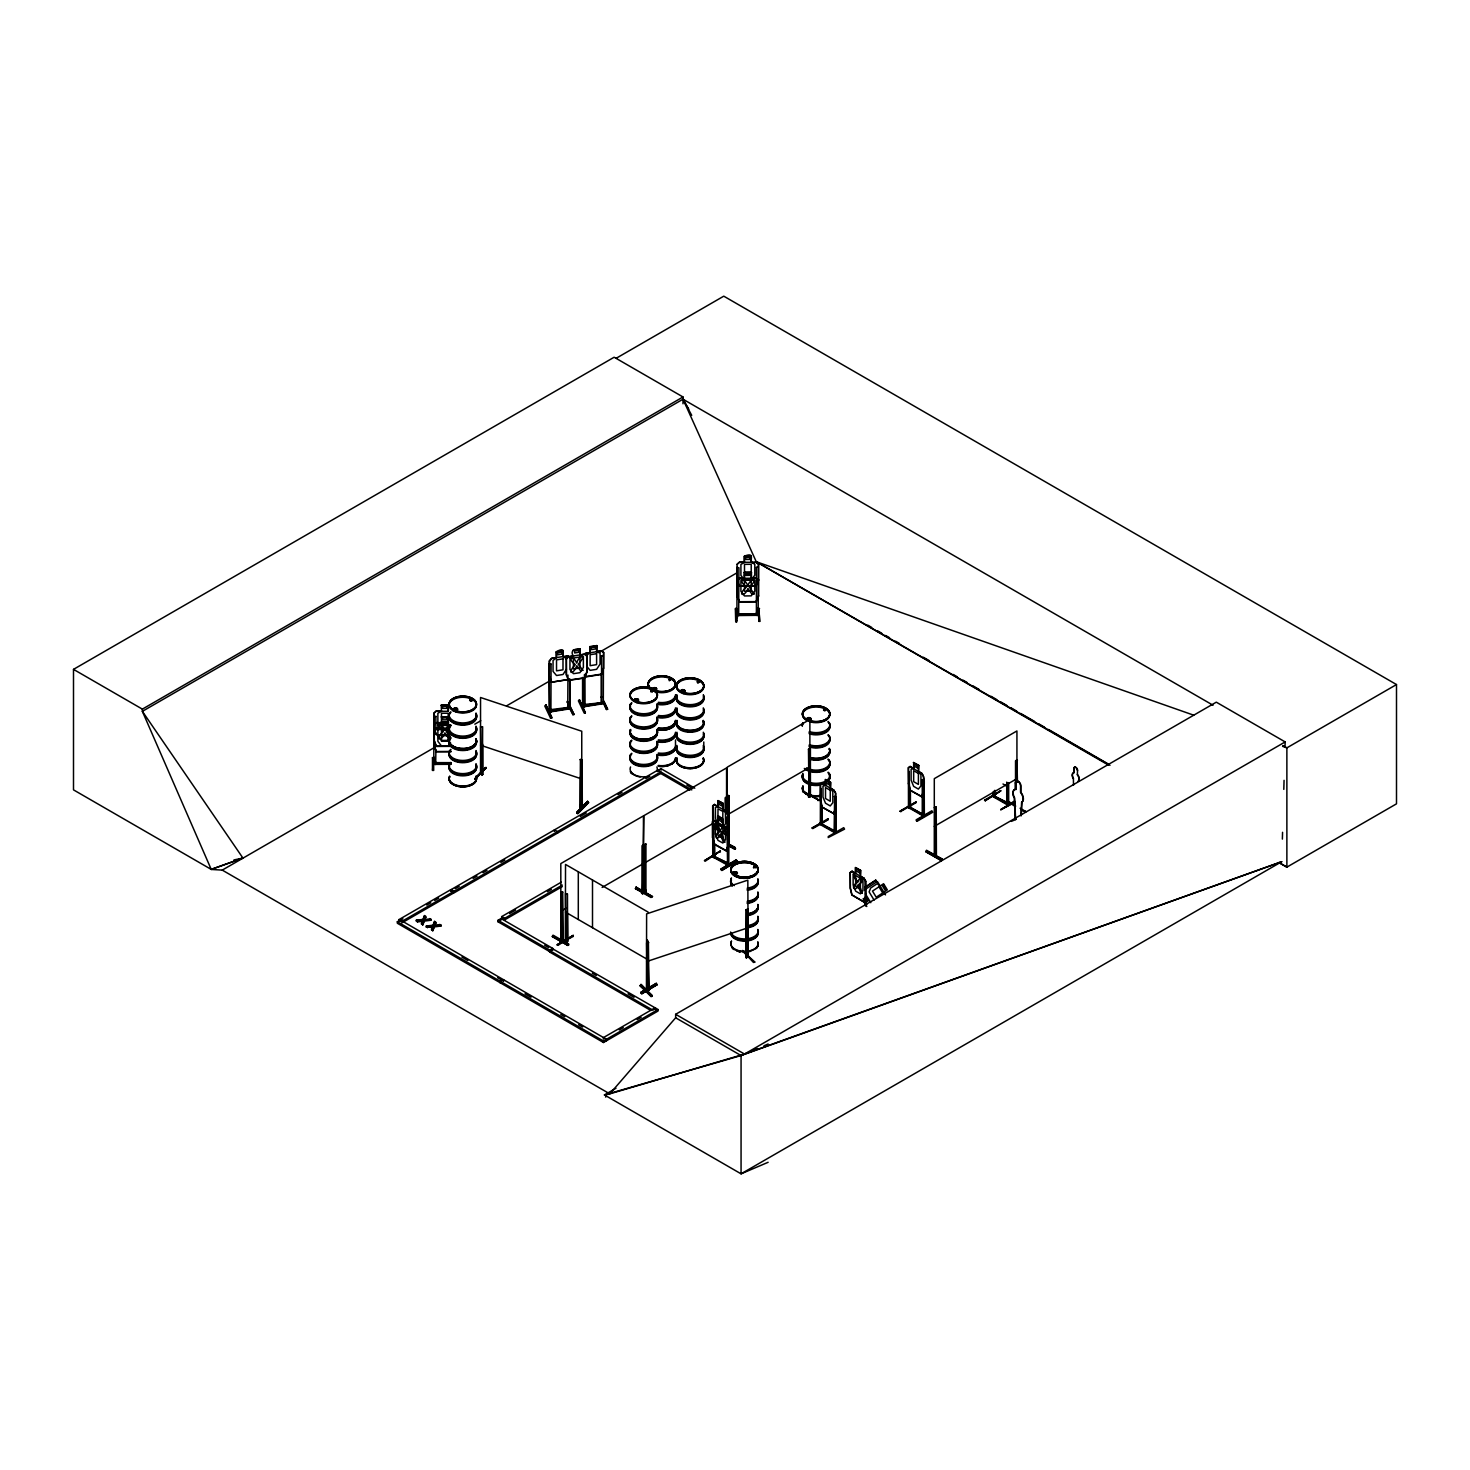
<?xml version="1.0" encoding="UTF-8"?>
<svg xmlns="http://www.w3.org/2000/svg" width="1470" height="1470" viewBox="0 0 1470 1470"><rect width="100%" height="100%" fill="white"/><g stroke="black" fill="none" stroke-linecap="round" stroke-linejoin="round"><path stroke-width="1.5" d="M1282.373 839.094L1282.557 832.314M1283.806 789.372L1284.063 780.331M1285.037 746.448L1285.166 741.927L1216.296 702.164L675.649 1014.3L675.649 1017.791L609.793 1093.864L604.427 1094.929L741.064 1173.832L768.13 1162.292M482.16 774.782L480.837 773.716M580.411 759.273L580.117 807.544C577.839 802.785 585.63 807.489 579.823 805.56M1020.97 815.776L1021.613 802.363A7.295 4.208 60 0 0 1020.547 792.367L1020.547 785.917A3.657 2.113 60 0 0 1017.957 781.452A3.657 2.113 60 0 0 1015.384 782.94L1015.384 789.372A7.295 4.208 60 0 0 1014.3 798.136L1015.274 819.598M1021.282 815.593L1021.926 802.179A7.295 4.208 60 0 0 1020.86 792.183L1020.86 785.733A3.657 2.113 60 0 0 1018.287 781.268A3.657 2.113 60 0 0 1015.696 782.757L1015.384 782.94M713.924 855.871L714.126 857.763L714.604 855.466L712.729 855.117L714.126 856.018M714.071 855.926L712.748 855.319M728.183 863.809C724.986 860.74 731.619 865.848 726.878 864.783M728.753 863.386L714.328 856.495L727.154 863M714.696 843.707L714.861 857.433L713.097 856.459L728.661 864.985M566.887 940.304C565.582 940.414 564.535 939.679 567.383 939.734M567.475 939.881L566.887 942.031L565.619 939.532M646.745 986.352L647.921 987.05M648.711 986.719L646.763 986.48M648.693 988.704L646.69 988.667L646.8 991.019L646.414 988.906L648.711 988.465L646.598 987.95L648.16 988.832M821.84 806.957L833.949 813.737L821.84 806.957L820.26 800.213L820.444 784.374L820.352 824.596L835.511 833.159L835.511 793.138L833.894 790.051L830.44 788.232L832.81 791.76L832.81 802.712L830.256 805.946L825.515 803.208L822.979 797.052L822.979 786.082L825.515 785.605L825.35 779.431L830.605 782.279L830.605 788.14M822.281 823.163L820.719 822.263M834.115 830.624L836.062 831.064M909.562 808.353C907.56 805.101 910.316 805.707 909.636 806.571L909.838 808.463M910.555 806.221L910.408 807.857M910.408 808.041L910.408 790.162M924.189 814.068L922.627 813.351M910.095 766.678L921.782 773.441L923.472 776.362L923.803 816.401L922.903 815.188M924.336 815.923L923.656 814.564M992.967 794.774L994.529 795.674M992.967 792.054L992.801 796.428M1006.729 782.113L1006.729 804.476M1008.677 803.226L1006.729 802.914M993.83 796.207L1008.879 804.99L1008.585 803.098M454.414 709.734L454.285 708.54M470.565 700.914L470.51 699.5M471.135 699.555L470.327 699.665M471.411 699.83L469.647 700.51L471.613 700.749M636.124 700.253L635.334 699.15A2.113 1.231 0 0 1 638.586 700.124A2.113 1.231 0 0 1 635.408 701.172A2.113 1.231 0 0 1 635.408 699.058M637.521 699.316L635.205 700.345M637.723 699.72L636.087 698.709M650.898 691.782L651.284 690.349M652.9 691.12C649.042 691.433 653.268 689.577 652.349 691.892M654.279 689.118L653.323 688.824L654.279 687.666M669.346 679.397L670.485 680.151L669.328 679.305M670.669 679.526L669.309 680.757L669.603 679.195M684.009 690.808L681.823 690.22L682.539 691.782M681.804 689.963A2.113 1.231 0 0 0 681.804 692.076A2.113 1.231 0 0 0 685.002 691.029A2.113 1.231 0 0 0 681.804 689.963L682.87 691.8L684.358 690.441M697.662 682.374L698.011 681.216M698.654 682.374L697.57 681.529M697.882 682.613L698.82 682.006M699.316 682.374L698.452 681.235M809.823 719.583L810.393 718.426M823.898 709.238L823.898 710.488L824.339 709.201M824.743 709.624L823.623 709.44L825.221 710.543M825.24 709.845L824.78 710.8M646.451 990.523L646.616 913.881L747.826 880.144L748.212 957.227L745.915 957.485L746.117 909.709L747.826 909.14L748.12 957.393C747.991 952.45 748.359 957.429 745.915 957.485M746.815 956.106L745.951 955.629L747.826 955.096M746.117 955.684L748.414 955.482M552.334 936.427L567.861 945.486L568.706 943.997L553.032 935.177L552.261 936.592L567.879 945.375M568.578 944.898L552.904 936.096L568.706 944.989M652.515 896.59L636.069 887.2L652.515 896.59L650.989 897.527L635.389 888.597L651.725 896.847M735 848.484L728.514 845.581M864.948 890.379L866.014 886.796L875.238 880.659L877.645 881.926L885.491 894.899M925.751 851.626L941.333 860.556L925.751 851.663L926.523 850.248L942.196 859.068L941.333 860.556M926.486 850.983L942.196 859.068M733.842 872.868L734.743 871.839M734.026 873.088L736.194 873.088M736.819 872.959L735.588 873.878M753.448 867.612L754.992 866.822M755.525 867.631L754.128 866.62M754.753 867.19L753.798 867.704M755.176 867.576L755.047 866.583L755.782 867.337M753.559 867.41L755.709 867.318M833.655 813.571L835.346 808.886M833.766 813.847L835.511 808.776M863.643 901.606L865.499 896.81M855.338 873.327L852.03 871.232L850.248 872.5L850.248 888.229L851.828 894.973L863.754 901.863L865.665 896.939L865.665 881.173L863.882 878.068L860.409 876.267L862.963 879.685L862.963 890.655L860.409 893.87L855.669 891.132L853.133 884.977L853.133 874.025L855.669 873.529L855.669 867.667L860.244 870.497M921.782 796.722C923.821 789.537 926.229 779.486 921.855 773.275L918.566 771.382L918.732 765.411L913.476 762.581L918.732 765.411M923.656 791.926L921.91 796.979L909.967 790.088L908.405 783.345M1006.564 785.862L1007.722 782.646L1006.399 785.954L1002.981 783.988M728.22 829.87L726.456 834.96L728.403 829.999M726.162 850.726L727.889 846.003M728.054 845.893L726.29 850.983L714.089 844.258L712.638 837.422L714.383 844.019L726.327 850.615M584.527 677.633L586.842 671.606M573.263 656.043L568.467 656.649L566.244 659.093L566.244 674.822L568.449 680.463L584.766 677.946L587.136 671.735L587.136 655.969L584.637 654.15L580.191 654.977M585.115 677.027L601.395 674.454L603.472 668.097M601.395 674.454L603.711 668.097L603.766 652.459L601.248 650.659L596.544 651.596L596.765 645.495L596.838 651.504M640.02 985.69L651.1 996.642L652.147 996.293L641.067 984.385L640.02 985.727L652.018 996.09M640.902 985.268L652.147 996.293M640.938 984.514L652.147 995.3M548.751 711.719L551.305 711.774L551.103 709.606M569.662 678.864L569.698 708.999L567.732 709.165L567.916 706.813M567.53 708.742L569.882 708.375M582.745 706.372L582.745 704.626L601.34 702.77L584.913 705.361L584.435 704.369L584.637 706.702L584.49 674.418M603.49 701.466L601.524 703.377M422.717 924.979L424.297 920.11L430.894 919.246L430.894 920.238L424.297 921.102L422.717 924.979L421.467 923.252L422.754 920.22L416.267 920.257L417.443 921.929L422.754 921.212L421.467 924.244M432.768 930.786L434.348 925.898L440.945 925.053L440.945 926.045L434.348 926.89L432.768 930.786L431.518 929.058L432.805 926.026L426.318 926.063L426.318 927.055L432.805 927.019L432.805 926.026M430.894 920.238L424.518 920.275L425.767 917.28L424.518 915.571L422.956 919.393L416.267 920.257M424.518 915.571L422.956 920.385L416.267 921.249M440.945 926.045L434.569 926.082L435.818 923.087L434.587 921.378L433.007 925.2L426.318 926.063M434.587 921.378L433.007 926.192L426.318 927.055M756.003 585.556L758.391 579.713M737.076 580.135L739.3 585.96L756.168 585.74L758.63 579.878L756.003 578.206M758.63 595.809L756.003 601.616L739.465 601.708L737.315 596.048M424.518 920.275L425.767 916.288M431.518 930.051L432.805 927.019M434.569 926.082L435.818 922.094M545.646 705.765L545.94 704.847L551.746 718.04L550.57 718.224L544.782 706.023L545.94 704.847M550.57 718.224L551.746 717.048L545.793 704.957M579.419 699.793L585.372 712.876L584.196 713.06L578.39 700.859L579.566 699.683M585.17 712.748L579.419 700.455L585.372 712.876M827.334 819.158L828.106 818.661M828.069 819.451L811.844 828.143L828.198 818.698M899.971 811.238L916.324 801.83L900.044 811.201M900.724 810.797L900.834 811.771M900.724 811.458L916.196 802.583M985.212 799.772L985.323 800.746L984.477 800.158L1000.813 790.805L985.323 800.746M985.194 800.507L1000.776 790.786M557.938 945.375L573.337 935.379L557.148 944.806M573.226 935.416L557.075 944.898M720.41 851.057L704.369 860.703L720.374 851.038M720.41 852.049L719.565 851.479L705.251 861.181M712.546 856.845L728.22 865.444L728.22 814.215L726.566 811.146L723.038 809.4L723.203 803.428L717.856 800.654L723.203 803.428M565.325 941.112L565.527 864.433L648.16 912.135M648.013 989.953C649.924 991.607 649.703 985.47 647.131 985.892M736.782 620.744L735.717 621.663L735.367 608.892C740.421 603.527 734.743 642.188 736.323 608.084L735.367 608.892M432.566 770.298L433.632 756.793L433.687 770.427L432.474 770.427L432.492 757.675L433.54 757.528M822.483 823.182L820.187 822.575L821.748 823.476M821.509 823.42L821.914 825.313L822.281 807.012M834.501 830.715L821.914 824.064L836.191 832.773L836.062 797.071L834.648 796.262L834.115 832.553L834.648 830.311M908.313 807.453L923.656 816.309M922.094 815.409L922.241 813.829M995.061 795.362L995.098 797.034L994.896 790.309M475.6 777.52L485.945 767.45L475.122 779.449M562.661 938.191L560.805 938.356M562.937 938.025L561.32 940.708L561.191 938.944M642.702 891.978L644.136 891.059L642.041 891.463M726.566 799.735L726.566 767.928L643.933 815.63L642.555 893.815L644.172 892.86L644.466 844.938L645.863 844.129L644.466 844.938M729.359 841.612L728.109 842.457C729.083 839.646 729.8 843.082 728.109 844.184M735.643 848.631L727.779 844.111L728.789 842.971M808.555 795.105L810.613 794.719L808.298 795.215M566.464 669.254L562.992 674.491L556.524 675.52L553.051 671.386L553.051 660.416L556.524 657.917L556.45 651.908M865.077 905.502L864.966 900.669L867.87 900.926L866.804 899.934L865.168 900.742L866.804 901.551M450.702 725.482L446.292 731.656L450.923 737.977M456.839 709.165L456.472 708.209M470.069 699.867L470.657 700.216M471.87 700.841L470.529 699.83M651.412 691.433L652.331 690.441M670.485 680.151L669.401 679.985M697.221 681.694L697.552 682.797L699.095 682.319M807.471 718.205L808.555 717.709A1.966 1.139 0 0 1 810.815 719.124A1.966 1.139 0 0 1 807.508 719.638A1.966 1.139 0 0 1 808.39 717.727M808.555 719.767C805.597 717.36 813.167 719.345 807.857 719.032M450.573 737.223L448.185 740.365L441.478 740.421L437.876 735.735M448.185 745.933L450.573 742.791M450.573 725.776L448.185 728.899L441.478 728.899L437.876 724.195L437.876 713.244L441.478 711.296L441.239 705.086L448.423 705.086L448.423 711.094M582.763 706.427L584.692 706.647L584.692 674.84M582.579 679.269L582.561 706.978L603.692 703.634L603.692 701.888M733.916 872.261L734.449 871.949A1.966 1.139 0 0 1 737.297 872.978A1.966 1.139 0 0 1 734.247 873.86A1.966 1.139 0 0 1 734.43 871.894M734.926 873.841L734.228 872.114A2.113 1.231 0 0 1 737.444 873.18A2.113 1.231 0 0 1 734.173 874.135A2.113 1.231 0 0 1 734.375 872.022M736.415 872.941L734.651 872.151M758.483 615.36C752.254 616.371 760.174 609.297 758.336 615.324L736.709 615.544L736.691 613.357L737.168 615.673L738.675 614.938M570.158 657.623L567.64 655.822C556.854 660.986 570.213 644.117 556.23 651.761L556.285 657.751L551.507 658.376L549.302 660.82L549.449 712.197L550.919 711.976L551.085 664.109L548.971 663.981L549.413 712.141M549.596 660.986L551.673 658.689M433.687 763.885L451.033 763.885M482.454 774.837L482.638 726.676M474.975 778.494L485.945 767.45M474.847 779.229L485.688 768.24M474.975 779.155L485.817 768.149M482.638 774.378C475.655 773.661 486.019 772.558 480.837 771.971M579.823 806.056L580.65 805.266L579.823 807.306M577.765 813.608L588.588 802.546L577.765 813.663L576.718 812.322L587.651 801.37L576.846 813.112M576.828 812.377L587.688 801.444M576.718 813.314L587.688 802.105M867.87 900.926L866.638 898.758L866.473 899.842M737.076 596.232L737.076 564.259L739.355 562.146L744.261 562.22L744.261 556.211C758.355 550.57 745.161 565.491 756.095 562.073L758.63 564.112L758.649 595.938L756.186 601.818L739.3 601.891L737.076 596.085M737.076 564.407L739.465 562.33L756.003 562.275L758.391 564.204L758.171 615.415M737.076 580.485L739.373 578.225L744.261 578.298L744.261 572.289L751.464 572.326L744.261 572.436M737.315 580.558L739.465 578.408L756.113 578.151L751.446 578.059L751.446 572.197M448.185 722.762L436.333 722.652L434.036 724.747M434.293 724.967L436.333 722.652M441.239 728.164L436.333 728.054L434.036 730.167M434.293 730.388L436.443 728.256M441.478 711.149L436.333 710.947L434.036 713.06L433.742 764.382M434.036 713.189L436.333 710.947M560.879 940.157L560.805 863.588L643.437 815.887L643.437 845.415M561.338 892.896L561.338 940.598L562.753 939.845L562.734 892.069L560.805 892.584L562.734 892.069M642.041 891.647C639.156 895.395 647.847 892.216 644.999 891.518M644.007 890.452L643.897 893.025L643.437 844.864L642.041 845.691L641.894 893.484L643.603 892.492M643.933 892.143C645.734 893.448 645.477 886.612 645.073 891.573M644.319 891.004L645.881 890.159M645.789 891.978L644.466 892.639L643.768 890.691M810.025 794.333C809.308 799.239 807.875 795.895 810.337 794.884M808.316 795.343L808.555 796.85M934.111 853.592L936.225 853.188M934.111 855.338L934.13 853.721M454.892 708.081L454.12 708.908L456.288 709.477M454.267 708.705L454.634 708.209A1.966 1.139 0 0 1 457.519 709.128A1.966 1.139 0 0 1 454.561 710.12A1.966 1.139 0 0 1 454.561 708.136M471.686 700.988L471.172 699.977M635.187 699.095L635.536 699.003A1.966 1.139 0 0 1 638.439 699.922A1.966 1.139 0 0 1 635.481 700.914A1.966 1.139 0 0 1 635.481 698.93M653.323 687.96L655.675 687.795M652.331 691.304L651.339 691.065M655.546 688.934L653.36 688.805L653.966 687.739M655.546 689.54L655.546 687.868M681.731 690.661L684.175 691.047M697.386 681.566L698.011 682.521M605.53 1097.043L606.632 1096.216M736.984 613.302L739.024 613.872M758.63 613.541L756.168 613.119M573.429 656.079L569.956 658.578L569.956 669.53L573.429 673.683L579.915 672.69L583.37 667.453L583.37 656.502L579.915 655.069L579.915 649.207M820.26 784.466L822.061 783.216L825.35 785.311M820.444 784.649L822.134 783.455M908.478 807.728L908.405 767.616L910.187 766.348L913.825 768.645L913.825 762.765M908.57 767.781L910.261 766.587M850.413 872.665L852.122 871.471M717.856 806.515L714.475 804.457L712.656 805.744L712.748 857.047L713.593 854.805M712.84 805.909L714.475 804.457M712.472 837.533L712.472 821.785L714.291 820.499C723.607 828.602 711.351 808.445 723.038 819.451L722.872 825.423L725.463 828.823L725.463 839.774L722.854 843.027L718.021 840.362L715.412 834.225L715.412 823.274L718.021 822.741M712.656 821.95L714.383 820.738M433.981 762.636L451.033 762.636M435.892 750.251L435.671 764.455L435.818 762.103M736.194 873.694L736.599 872.371M864.819 887.329L875.734 880.107L876.763 881.798L865.848 889.019M866.694 897.747L865.095 898.776L866.345 900.853L867.962 899.824C864.783 893.742 863.037 904.987 867.962 899.824M883.837 892.18L887.31 889.864L883.58 883.727L880.126 886.024L877.112 883.727L870.644 888.027L869.119 891.904L874.08 900.099M714.291 820.499L726.327 827.334L728.238 830.256L726.4 827.187L723.038 825.332M712.472 821.785L714.273 828.216L712.656 821.491M723.038 819.451L717.672 816.695M726.4 811.256L714.31 804.568M728.753 817.412L726.805 816.934L727.576 864.378M721.072 868.935L736.323 859.876L721.182 869.082L721.954 870.424L721.182 869.082M721.072 869.928L737.095 861.181L721.954 870.424M721.88 870.258L737.04 861.126M728.624 795.362L727.227 796.17L729.175 795.674L728.753 865.113M725.169 810.87L725.169 797.732L726.566 796.924L727.099 814.747M808.482 749.277L810.411 748.763L810.411 796.666L809.014 797.291L808.482 749.277L810.411 748.763M725.721 811.183L725.721 798.045L727.099 797.236M567.604 941.535L567.475 893.907M635.389 888.633L636.914 887.604M802.51 790.786L818.955 800.176L802.712 791.54M643.933 892.327L645.33 891.518L645.33 843.817M808.482 796.979L810.558 796.556L810.613 794.719M735.147 847.584L729.193 844.386L735.147 847.584L734.926 848.888L729.046 845.489M647.535 986.039L646.745 988.097L647.296 940.01M935.673 806.846L934.295 807.655L936.225 807.159L936.225 854.915L934.828 855.669L934.295 853.629M1015.531 789.225L1015.531 760.762L1016.928 759.953L1017.461 782.15M1016.064 789.519L1016.064 761.074L1017.461 760.266M640.902 992.287L656.373 983.356L640.938 992.305L641.765 993.775L657.127 984.661L641.765 993.775M640.902 993.279L657.09 984.606L656.318 983.301M1015.2 806.497L1009.559 802.289L1015.623 806.35M1021.393 810.025L1025.986 811.569M682.999 403.772L682.999 396.973L614.148 357.228L73.5 669.364L73.5 789.868L211.312 869.45L222.264 870.111L435.175 747.091M616.095 358.331L723.773 296.168L1396.5 684.561L1396.5 803.833L1286.875 867.135L1278.937 862.559L1286.875 867.135L1286.875 747.862L1396.5 684.561M73.5 669.364L142.369 709.128L682.999 396.973M1213.044 705.232L682.999 399.215L142.369 711.351L211.221 869.395L242.936 858.076L142.369 711.351L142.369 709.128M474.81 724.195L480.745 720.759M506.507 705.894L548.126 681.859M599.668 652.11L736.415 573.153M402.927 918.787L398.958 921.084L398.958 919.595L450.61 889.773L453.624 891.518L453.624 893.007L401.971 922.829L401.971 921.341L453.624 891.518M451.235 891.022L451.235 889.534L657.77 770.188L691.782 789.904M658.027 770.409L661.041 768.681L694.795 788.177M650.879 1010.478L549.578 951.99L549.578 950.502L552.591 948.775L658.045 1009.541L658.045 1011.029L603.472 1042.506L397.323 923.233L397.323 921.745L400.336 920.018L606.485 1039.29L606.412 1040.852M426.778 905.042L430.747 902.745M434.716 900.448L438.685 898.152M455.204 888.744L459.173 886.447M473.083 878.417L477.052 876.12M483.005 872.684L486.974 870.387M500.884 862.357L504.853 860.06M580.301 816.42L586.254 812.965M618.025 794.627L622.012 792.33M645.845 778.567L649.813 776.27M451.235 889.534L454.248 891.279L557.534 831.634L554.466 829.833L554.466 831.322M809.878 796.17L809.878 719.473L727.227 767.175L727.227 796.722M562.312 886.575L504.706 919.834L501.693 918.088L501.693 916.6L561.283 882.184M498.018 920.293L501.031 918.548L552.683 948.37L552.683 949.859L549.67 951.604L498.018 921.782L498.018 920.293L549.67 950.098L552.683 948.37M509.649 913.495L515.602 910.059M547.391 891.702L551.36 889.423M498.018 921.782L501.031 920.036L501.031 918.548M501.693 916.6L504.706 918.327L562.312 885.069M729.212 813.755L809.878 767.175M560.805 911.308L566.703 907.89M602.13 887.439L643.437 863.588M643.933 863.349L712.785 823.586M822.061 783.216L833.821 790.198L835.677 793.157L835.677 808.923M830.605 782.279L830.256 788.343M836.062 797.071L834.115 796.575M908.405 767.616L908.57 783.418M812.708 828.639L828.198 819.69M922.26 815.685L922.26 779.725L924.189 780.221L924.354 816.089L909.011 807.232L909.011 771.456L910.04 808.445M833.949 832.259L834.905 832.093M924.189 780.221L922.26 779.725M828.198 836.577L843.725 827.665L844.552 829.135L828.198 837.569M909.967 790.088L921.947 796.63M922.792 813.443L922.094 814.159L910.04 807.214L923.399 814.527L923.325 816.309M916.324 819.727L931.87 810.797L932.697 812.267L917.188 821.216L916.435 819.874M916.324 820.719L931.943 811.587L916.545 820.719M852.03 871.232L863.809 878.233M850.248 872.5L850.413 888.303L851.994 894.881L863.754 901.863M934.295 826.379L1016.928 778.677M860.593 876.175L860.593 870.295L860.244 876.359M993.499 794.462L994.308 797.438M994.124 797.273L994.896 796.832M1015.384 789.372L1015.696 789.188A7.295 4.208 60 0 0 1014.631 797.953L1015.605 819.415M863.882 878.068L865.665 881.173M875.734 880.107L876.23 882.11M1007.593 804.163L1006.729 804.66M1008.089 803.649L994.529 796.17L1008.879 803.245M603.398 1039.125L603.398 1037.618L655.032 1007.814L655.032 1009.302M1015.237 802.326L1000.813 809.694L1014.484 801.021M619.293 1029.937L623.262 1027.64M637.153 1019.629L641.14 1017.332M1000.813 809.694L1014.484 801.683M1014.594 801.867L1000.923 809.511M1074.111 768.295L1074.111 772.595A4.869 2.811 60 0 0 1073.412 778.438L1073.192 778.549A4.869 2.811 60 0 1 1073.909 772.705L1074.111 768.295A2.444 1.415 60 0 1 1075.838 767.303A2.444 1.415 60 0 1 1077.565 770.28L1077.345 774.708A4.869 2.811 60 0 1 1078.061 781.379L1078.282 781.25A4.869 2.811 60 0 0 1077.565 774.58L1077.345 774.708M397.323 921.745L603.472 1041.017L658.045 1009.541M1077.565 770.28L1077.345 770.409A2.444 1.415 60 0 0 1075.617 767.413A2.444 1.415 60 0 0 1073.909 768.424M865.665 896.939L865.499 881.155M1011.342 821.399L1016.211 819.286M615.985 1088.259L604.427 1094.929L741.064 1055.552L1281.711 861.696L741.064 1173.832L741.064 1055.552L675.649 1017.791M1285.166 741.927L744.518 1054.063L609.793 1093.864L222.264 870.111M744.5 578.353L740.917 580.356L740.917 591.308L744.5 595.956L751.207 595.864L754.808 591.124L754.808 580.172L751.207 578.261L751.207 564.278L744.5 564.37L744.518 578.482L739.483 578.555M441.478 722.799L437.876 724.784L437.876 741.303L441.478 745.97M437.876 730.351L441.478 728.367M646.451 988.777L648.895 989.071M648.913 990.394L648.325 942.288L646.616 942.876L647.259 990.945M809.345 795.546L808.867 797.383M643.125 892.584L643.603 890.746L643.327 892.584M935.361 854.548L936.408 854.842L936.225 807.159M935.159 855.669L934.828 807.967M454.506 708.522L456.288 708.393M637.594 699.757C632.137 699.132 639.45 701.649 636.804 700.253M637.116 700.804L637.723 699.334M681.823 689.834L682.87 689.687M807.857 718.224L808.243 717.783A2.113 1.231 0 0 1 810.944 719.345A2.113 1.231 0 0 1 807.397 719.896A2.113 1.231 0 0 1 808.353 717.838M824.946 710.451L823.512 710.01M741.064 1055.552L757.712 1048.459M763.959 1045.795L768.13 1044.012M736.323 873.162L734.522 873.235M809.125 797.291L809.014 749.59M642.702 893.705L642.427 892.051M561.448 940.598L561.595 938.815M211.221 869.395L242.917 858.076L233.95 859.932M1281.711 861.696L744.518 1054.063L675.649 1014.3M647.002 943.244L648.711 942.674M746.117 909.709L748.212 909.507M754.79 962.023L753.742 962.427L742.809 950.557M754.79 962.06L742.809 951.219L753.742 962.427M742.662 951.513L743.728 951.145M748.009 956.768L745.951 957.374L748.212 957.227M753.742 961.435L742.662 950.52M646.616 961.582L747.826 927.846M549.155 709.845L567.53 707.511M550.883 710.175L550.883 711.903M549.155 711.59L569.662 708.411L572.877 714.677L574.053 714.493L569.221 704.295M567.934 706.868L569.992 707.162M567.934 708.613L567.824 707.474M549.137 709.789L549.449 712.197M454.818 707.989L456.6 708.136M455.884 710.083L456.692 708.356M669.401 679.654L670.21 679.489M655.363 689.522L653.323 688.824M654.958 689.742L655.877 688.199A2.113 1.231 0 0 0 652.57 688.658M652.294 691.635L650.989 691.543M697.974 681.621L698.691 682.539M635.72 698.783L637.759 699.095M637.208 700.271L636.087 700.363M808.151 718.077L809.952 718.224M809.235 719.161L810.337 718.665L809.235 717.709M746.595 957.815L746.76 956.051M480.911 772.081L481.168 773.826L480.543 726.492L482.27 727.062M581.936 806.258L580.044 805.689M581.642 807.967L582.12 805.817M713.097 854.713L713.097 856.459L713.262 808.831L714.328 857.745M566.942 894.219L565.527 893.429L566.024 940.708L567.677 941.645L567.475 913.605M820.719 824.008L822.483 824.927M1007.115 804.072L1007.281 786.266M556.285 651.89L563.23 650.787M589.893 652.588L589.837 646.598L596.838 645.624M596.6 645.863L590.132 646.892L590.132 652.754L586.659 655.253L586.916 671.735M590.076 652.625L585.17 653.341M585.28 653.525L601.23 650.989M551.085 664.109L548.971 663.981M601.359 655.841L603.27 655.528M551.507 682.19L567.769 679.618L551.507 682.19L549.302 676.567L549.523 660.857M585.225 676.678L601.157 674.142M568.247 702.292L567.071 701.484L574.053 714.457M601.836 697.037L600.973 697.147M584.527 705.067L582.359 704.828M603.306 702.09L601.34 702.274M586.769 705.857L601.138 703.579M549.174 712.105L569.864 708.834L569.864 679.305M603.398 703.156L606.485 709.514L607.661 709.33L603.692 701.098M573.19 650.052C591.951 648.932 566.17 645.918 573.484 656.208M568.559 680.114L584.601 677.78M424.518 919.283L430.894 919.246M434.569 925.089L440.945 925.053M435.984 762.673L433.742 762.654M636.106 887.182L636.069 888.192M582.782 677.413L582.837 707.052L583.039 705.232M682.484 689.614L683.917 689.834M808.518 717.599L809.639 717.691M727.981 863.662L728.385 865.536M647.608 985.984L648.325 988.924M994.253 797.328L994.363 790.621M1007.887 803.484L1008.291 805.376L1008.126 782.922M821.418 823.476L821.914 825.313L820.885 788.324L821.124 824.137L821.197 822.355M450.702 738.693L448.809 738.546L444.859 732.905C442.25 741.541 433.191 740.457 443.315 731.619C433.76 723.424 442.047 722.082 444.73 730.296L448.515 724.949L450.481 724.765M550.625 709.624L551.305 710.524L567.732 707.934L567.53 706.996M751.225 578.408L756.003 578.335M744.5 556.542L751.207 556.468M738.675 615.011L738.914 567.806L736.929 567.383L736.948 615.544M756.407 567.144L758.373 567.126M744.5 575.321L751.207 575.248M756.168 585.74L739.3 585.96M758.538 607.808L760.063 621.369L758.851 621.369L758.373 607.735L758.998 621.13M758.373 608.727L759.567 608.617M739.134 615.066L749.774 614.938M758.851 620.377L758.851 621.369M441.239 716.882L448.423 716.698L448.423 727.981M441.478 717.084L448.185 717.029M436.443 722.983L441.478 722.946M441.478 724.765L448.185 724.728M436.333 728.201L448.185 728.33M441.478 730.314L448.185 730.278M441.478 735.717L448.185 735.68M436.443 746.117L450.904 746.025M451.033 746.356L436.259 746.448L434.036 740.623M450.904 751.446L436.443 751.537L434.293 745.878M451.033 751.776L436.259 751.74L434.036 745.915M441.239 705.214L448.423 705.214M441.478 705.416L448.185 705.416L448.185 711.296L436.443 711.296M433.907 716.607L435.892 716.607M441.478 724.195L448.185 724.195M451.033 734.761L436.259 734.761L434.036 728.936M432.474 757.785L433.687 757.785M436.112 763.077L451.033 763.077M451.033 764.326L434.146 764.382M935.673 854.548L935.361 852.82M758.538 613.027L758.612 614.827M654.609 687.648L655.896 688.364M682.87 691.194L681.437 690.661M562.201 891.775L562.937 939.771M581.44 806.24L581.753 808.041L581.753 731.233L480.543 697.497L480.543 774.194L482.27 774.874M607.569 709.22L603.803 701.153M567.273 702.292L573.171 714.512M573.024 713.74L572.877 714.677M646.616 990.578L648.711 990.376L648.16 960.829M580.025 759.659L582.12 759.843L582.322 807.618L580.411 806.993L580.411 776.803M587.559 801.315L588.606 802.62M484.898 768.093L485.945 768.442M580.025 807.379L581.753 807.93M480.543 745.216L581.753 778.953M1193.75 715.192L756.241 561.705L682.999 399.215L688.713 409.119M1282.538 746.337L1286.875 747.862L1282.998 745.621M835.199 831.432L835.474 833.269L835.677 831.524M596.6 651.725L600.072 653.139L600.072 664.091L596.6 669.328L590.132 670.357L586.659 666.222M808.151 719.565L807.416 718.426M755.506 867.006L753.963 867.355M717.838 816.971L722.689 819.654M718.021 819.727L722.872 822.41M726.492 834.592L714.567 827.977L713.005 821.454L713.005 805.817M714.273 828.216L726.621 834.85M736.268 859.821L737.113 861.291M1009.559 802.289L1015.513 805.633M1020.088 808.243L1026.005 811.66M1021.356 809.621L1025.141 812.157M802.62 791.485L818.184 799.662L818.092 800.672M727.613 844.276L735.147 848.576M728.44 845.691L734.283 849.072M646.745 940.322L648.16 941.131M573.337 936.39L557.828 944.42M565.527 941.131L566.942 941.939M647.296 987.73L648.693 988.52M1109.997 765.319L756.241 561.705L1108.306 764.97M867.741 625.136L871.71 627.433M877.682 630.887L881.651 633.166M885.62 635.463L889.589 637.759M895.561 641.196L899.53 643.492M923.362 657.255L929.316 660.692M953.166 674.454L957.135 676.751M963.089 680.187L967.058 682.484M973.03 685.92L978.983 689.375M990.909 696.247L996.862 699.683M1000.831 701.98L1006.803 705.416M1010.772 707.713L1016.726 711.168M1020.694 713.446L1034.604 721.476M1038.573 723.773L1044.527 727.209M1048.514 729.506L1108.104 763.922M993.04 796.666L1008.126 805.284M825.515 779.725L830.256 782.463M820.885 824.1L835.971 832.718M860.593 870.295L855.338 867.465L855.503 873.621M686.857 785.072L692.811 788.508M660.012 773.055L689.797 790.254M565.527 912.135L648.16 959.855M544.727 945.265L548.714 947.562M592.318 973.195L596.287 975.492M628.076 993.83L634.029 997.285M549.578 950.502L652.864 1010.147L655.877 1008.402L655.877 1009.89M424.518 916.563L425.767 917.28M434.587 922.37L435.818 923.087M421.467 923.252L422.717 923.987M431.518 929.058L432.768 929.775M398.958 919.595L401.971 921.341M603.398 1037.618L606.412 1039.363M461.911 957.062L467.864 960.498M497.668 977.697L501.637 979.994M525.047 993.757L531.001 997.193M560.805 1014.392L564.774 1016.689M578.665 1024.719L582.653 1027.015M756.407 614.864L756.186 613.56M601.157 650.861L603.527 652.588M567.549 656.024L569.919 657.751M584.527 654.352L586.916 656.098M683.789 689.908L684.358 690.826M454.634 709.881L454.892 708.687L456.821 709.146M820.352 824.596L820.187 822.575M756.095 578.004L758.63 580.044M908.478 807.6L908.552 805.946M865.481 893.925L870.791 902.69M865.867 898.335L867.135 900.43M865.518 898.519L866.785 900.596M863.625 898.464L866.951 903.94M863.092 898.776L866.216 904.417M863.46 901.092L866.785 906.549M726.327 811.403L728.054 814.325L728.073 846.132M682.999 399.215L691.727 415.348M603.582 702.421L606.485 709.514M567.64 655.822L551.507 658.376M545.793 705.618L551.746 718.04M584.637 654.15L568.522 656.778L566.244 659.093M734.908 848.153L734.798 849.127M549.523 676.494L551.673 681.97M434.275 740.457L436.443 746.264M434.275 728.899L436.443 734.577M908.736 783.308L910.261 789.868M820.609 800.176L822.134 806.736M1073.412 778.438L1073.504 785.311M1016.928 781.838L1016.928 730.957L934.295 778.659L934.295 855.375M1008.677 782.61L1008.677 804.972M935.839 852.729L935.839 854.456M918.566 765.521L918.401 771.474L920.937 774.91L920.937 785.862L918.401 789.096L913.66 786.358L911.106 780.184L911.106 769.233L913.66 768.736L913.66 762.471M866.308 901.441L866.308 906.034M866.142 901.551L866.142 906.126M865.334 881.265L865.334 896.902M825.681 779.633L825.681 785.495M756.407 567.585L756.407 615.305M751.207 556.321L751.207 562.33L754.808 564.241L754.808 575.193L751.207 579.933L744.5 580.025L740.917 575.376L740.917 564.407L744.5 562.404L744.5 556.395M746.503 910.095L746.301 957.87M738.693 613.835L738.693 615.654M729.175 795.674L729.175 843.559M727.779 796.483L727.779 816.181M722.872 803.631L722.872 809.492L725.463 812.892L725.463 823.843L722.872 827.096L718.021 824.413L715.431 818.294L715.431 807.324L718.021 806.809L718.021 800.544M722.689 825.534L722.872 811.44L718.021 808.776L717.838 822.851M721.99 822.006L721.99 820.058L718.885 818.331L718.885 820.297M718.187 800.838L718.187 806.718M703.781 741.964L703.781 747.44M675.52 739.924L675.502 745.4A13.634 7.883 0 0 1 658.321 753.007M661.041 768.681L661.041 770.17M657.77 770.188L657.77 771.676M648.325 942.288L648.325 990.008M645.863 844.129L645.863 892.014M603.472 652.459L603.306 703.836M603.472 1041.017L603.472 1042.506M601.561 656.263L601.561 703.965M601.359 674.013L601.34 704.001M592.502 880.015L592.502 927.717M580.135 648.968L579.97 655.216M578.298 871.802L578.298 919.522M567.953 675.061L567.732 709.165M566.538 674.895L566.464 658.303L562.992 656.888L562.937 650.879M557.534 833.141L557.479 831.561L660.765 771.934L660.765 773.422L454.248 892.768L454.248 891.279M554.521 829.907L554.521 831.395M552.591 948.775L552.591 950.263M549.67 950.098L549.67 951.604M504.706 918.327L504.706 919.834M503.622 981.133L503.622 979.645L500.186 981.39L500.186 982.879M503.199 979.645L503.199 981.133M500.608 981.39L500.608 982.879M482.638 744.188L482.84 774.451M482.013 773.018L481.958 774.819M450.61 889.773L450.61 891.279M439.769 924.373L439.769 925.365M435.892 716.166L435.892 730.241M435.671 762.654L435.671 764.455M434.275 713.134L434.293 746.025M434.348 925.898L434.348 926.89M429.718 918.566L429.718 919.558M427.494 926.743L427.494 927.735M424.297 920.11L424.297 921.102M417.443 920.937L417.443 921.929M400.336 920.018L400.336 921.506M476.188 727.595A13.855 7.993 0 0 1 460.992 737.591A13.855 7.993 0 0 1 450.794 725.665M476.188 714.438A13.855 7.993 0 0 1 460.992 724.434A13.855 7.993 0 0 1 450.794 712.509M452.999 710.837A13.855 7.993 0 0 1 455.865 709.569M476.188 726.915A13.855 7.993 0 0 1 460.992 736.929A13.855 7.993 0 0 1 450.794 724.986M476.188 713.758A13.855 7.993 0 0 1 460.992 723.755A13.855 7.993 0 0 1 450.794 711.829M452.999 710.175A13.855 7.993 0 0 1 455.865 708.889M476.004 713.024A13.671 7.883 0 0 1 462.793 722.946A13.671 7.883 0 0 1 449.599 713.024M453.127 709.477A13.671 7.883 0 0 1 455.957 708.228M476.004 728.385A13.671 7.883 0 0 1 462.793 738.326A13.671 7.883 0 0 1 449.599 728.385M476.004 726.18A13.671 7.883 0 0 1 462.793 736.121A13.671 7.883 0 0 1 449.599 726.18M475.968 739.483A13.634 7.883 0 0 1 462.793 749.406A13.634 7.883 0 0 1 449.618 739.483M476.004 715.228A13.671 7.883 0 0 1 464.575 725.096A13.671 7.883 0 0 1 449.122 717.268M476.023 738.951A13.689 7.901 0 0 1 462.793 748.91A13.689 7.901 0 0 1 449.563 738.951M476.188 765.117A13.855 7.993 0 0 1 460.992 775.113A13.855 7.993 0 0 1 450.794 763.187M475.968 740.623A13.634 7.883 0 0 1 462.793 750.545A13.634 7.883 0 0 1 449.618 740.623M475.949 776.178A13.616 7.865 0 0 1 462.793 786.064A13.616 7.865 0 0 1 449.655 776.178M476.023 739.943A13.689 7.901 0 0 1 462.793 749.902A13.689 7.901 0 0 1 449.563 739.943M476.188 751.96A13.855 7.993 0 0 1 460.992 761.956A13.855 7.993 0 0 1 450.794 750.031M476.188 764.437A13.855 7.993 0 0 1 460.992 774.433A13.855 7.993 0 0 1 450.794 762.507M476.188 751.28A13.855 7.993 0 0 1 460.992 761.276A13.855 7.993 0 0 1 450.794 749.351M475.968 750.545A13.634 7.883 0 0 1 462.793 760.449A13.634 7.883 0 0 1 449.618 750.545M476.004 765.907A13.671 7.883 0 0 1 462.793 775.848A13.671 7.883 0 0 1 449.599 765.907M475.968 763.702A13.634 7.883 0 0 1 462.793 773.624A13.634 7.883 0 0 1 449.618 763.702M449.618 776.913A13.634 7.883 0 0 0 462.793 786.836A13.689 7.901 0 0 0 476.023 776.932A13.634 7.883 0 0 1 462.793 786.836A13.689 7.901 0 0 1 449.563 776.932M476.004 752.75A13.671 7.883 0 0 1 464.575 762.618A13.671 7.883 0 0 1 449.122 754.79M476.023 776.472A13.689 7.901 0 0 1 462.793 786.432A13.689 7.901 0 0 1 449.563 776.472M806.534 720.392A13.579 7.846 0 0 1 811.495 707.474A13.579 7.846 0 0 1 829.668 715.522A13.579 7.846 0 0 1 809.345 721.623M829.337 722.707A13.671 7.883 0 0 1 824.468 731.013A13.671 7.883 0 0 1 809.308 731.582M802.473 724.747A13.671 7.883 0 0 1 802.932 722.707M828.143 722.193A13.855 7.993 0 0 1 825.938 731.858A13.855 7.993 0 0 1 809.217 733.126M802.289 726.198A13.855 7.993 0 0 1 802.749 724.122M828.143 721.513A13.855 7.993 0 0 1 825.938 731.178A13.855 7.993 0 0 1 809.217 732.446M802.289 725.518A13.855 7.993 0 0 1 802.749 723.442M828.143 734.688A13.855 7.993 0 0 1 825.938 744.334A13.855 7.993 0 0 1 809.217 745.621M829.815 726.97A13.671 7.883 0 0 1 809.308 733.806M829.337 735.882A13.671 7.883 0 0 1 824.468 744.188A13.671 7.883 0 0 1 809.308 744.757M829.778 740.127A13.634 7.883 0 0 1 809.327 746.944M829.319 748.377A13.634 7.883 0 0 1 824.449 756.646A13.634 7.883 0 0 1 809.327 757.234M828.143 735.367A13.855 7.993 0 0 1 825.938 745.014A13.855 7.993 0 0 1 809.217 746.282M809.308 757.95A13.671 7.883 0 0 0 824.468 757.381A13.671 7.883 0 0 0 829.337 749.075A13.689 7.901 0 0 1 824.486 757.417A13.689 7.901 0 0 1 809.29 758.005M829.374 748.653A13.689 7.901 0 0 1 824.486 756.958A13.689 7.901 0 0 1 809.29 757.546M819.672 795.546A13.616 7.865 0 0 1 802.987 785.917M829.319 775.609A13.634 7.883 0 0 1 829.319 779.688M825.791 783.216A13.634 7.883 0 0 1 822.961 784.466M819.672 785.256A13.634 7.883 0 0 1 802.969 775.609M828.143 772.889A13.855 7.993 0 0 1 828.143 780.882M825.938 782.536A13.855 7.993 0 0 1 809.217 783.804A13.855 7.993 0 0 1 802.749 774.819M828.143 772.209A13.855 7.993 0 0 1 828.143 780.202M825.938 781.856A13.855 7.993 0 0 1 809.217 783.142A13.855 7.993 0 0 1 802.749 774.139M829.337 773.404A13.671 7.883 0 0 1 816.144 783.326A13.671 7.883 0 0 1 802.932 773.404M829.337 760.229A13.671 7.883 0 0 1 822.979 769.104A13.671 7.883 0 0 1 806.479 767.854M829.815 764.492A13.671 7.883 0 0 1 819.672 772.099A13.671 7.883 0 0 1 804.311 768.424M828.143 759.714A13.855 7.993 0 0 1 824.578 770.059A13.855 7.993 0 0 1 806.35 769.38M828.143 759.034A13.855 7.993 0 0 1 824.578 769.38A13.855 7.993 0 0 1 806.35 768.7M829.723 752.364A13.579 7.846 0 0 1 809.345 759.145M829.833 751.703A13.689 7.901 0 0 1 809.29 758.557M819.69 795.858A13.689 7.901 0 0 1 802.914 786.174M675.52 696.927A13.671 7.883 0 0 1 658.321 704.553M675.502 707.879A13.634 7.883 0 0 1 658.321 715.486M675.52 710.083A13.671 7.883 0 0 1 658.321 717.709M675.465 720.337A13.616 7.865 0 0 1 658.339 727.926M675.722 709.33A13.855 7.993 0 0 1 658.266 717.048M675.722 708.65A13.855 7.993 0 0 1 658.266 716.368M675.722 695.475A13.855 7.993 0 0 1 658.266 703.211M675.502 694.722A13.634 7.883 0 0 1 658.321 702.329M675.722 696.155A13.855 7.993 0 0 1 658.266 703.891M675.557 720.649A13.689 7.901 0 0 1 658.321 728.293M655.987 688.052A2.113 1.231 0 0 1 655.51 690.091A2.113 1.231 0 0 1 652.496 688.989M675.52 734.449A13.671 7.883 0 0 1 658.321 742.074M675.52 747.605A13.671 7.883 0 0 1 658.321 755.231M675.465 757.858A13.616 7.865 0 0 1 658.339 765.447M675.722 746.852A13.855 7.993 0 0 1 658.266 754.569M675.722 746.172A13.855 7.993 0 0 1 658.266 753.889M675.722 732.997A13.855 7.993 0 0 1 658.266 740.733M675.502 732.244A13.634 7.883 0 0 1 658.321 739.851M675.722 733.677A13.855 7.993 0 0 1 658.266 741.413M675.557 721.641A13.689 7.901 0 0 1 658.321 729.285M671.533 764.235A13.689 7.901 0 0 0 675.079 760.688A13.671 7.883 0 0 1 658.321 766.219A13.689 7.901 0 0 0 668.703 765.484M675.557 758.171A13.689 7.901 0 0 1 658.321 765.815M657.09 718.389A13.855 7.993 0 0 1 641.894 728.385A13.855 7.993 0 0 1 631.714 716.46M657.09 705.232A13.855 7.993 0 0 1 641.894 715.228A13.855 7.993 0 0 1 631.714 703.303M657.09 717.709A13.855 7.993 0 0 1 641.894 727.724A13.855 7.993 0 0 1 631.714 715.78M657.09 704.553A13.855 7.993 0 0 1 641.894 714.549A13.855 7.993 0 0 1 631.714 702.623M656.888 706.023A13.634 7.883 0 0 1 643.713 715.927A13.634 7.883 0 0 1 630.538 706.023M656.906 703.818A13.671 7.883 0 0 1 643.713 713.74A13.671 7.883 0 0 1 630.501 703.818M656.906 719.179A13.671 7.883 0 0 1 643.713 729.12A13.671 7.883 0 0 1 630.501 719.179M656.906 716.974A13.671 7.883 0 0 1 643.713 726.915A13.671 7.883 0 0 1 630.501 716.974M656.906 730.167A13.671 7.883 0 0 1 643.713 740.108A13.689 7.901 0 0 1 630.483 730.204A13.671 7.883 0 0 0 643.713 740.108A13.689 7.901 0 0 0 656.943 730.204A13.671 7.883 0 0 1 643.713 740.145A13.671 7.883 0 0 1 630.501 730.204M656.943 729.745A13.689 7.901 0 0 1 643.713 739.704A13.689 7.901 0 0 1 630.483 729.745M657.09 755.911A13.855 7.993 0 0 1 641.894 765.907A13.855 7.993 0 0 1 631.714 753.981M656.851 731.454A13.616 7.865 0 0 1 643.713 741.339A13.616 7.865 0 0 1 630.557 731.454M656.851 766.972A13.616 7.865 0 0 1 656.851 771.033M647.223 776.601A13.616 7.865 0 0 1 630.557 766.972M656.943 730.737A13.689 7.901 0 0 1 643.713 740.696A13.689 7.901 0 0 1 630.483 730.737M657.09 742.754A13.855 7.993 0 0 1 641.894 752.75A13.855 7.993 0 0 1 631.714 740.825M657.09 755.231A13.855 7.993 0 0 1 641.894 765.227A13.855 7.993 0 0 1 631.714 753.301M657.09 742.074A13.855 7.993 0 0 1 641.894 752.07A13.855 7.993 0 0 1 631.714 740.145M656.888 743.544A13.634 7.883 0 0 1 643.713 753.448A13.634 7.883 0 0 1 630.538 743.544M656.906 741.339A13.671 7.883 0 0 1 643.713 751.262A13.671 7.883 0 0 1 630.501 741.339M656.906 756.701A13.671 7.883 0 0 1 643.713 766.642A13.671 7.883 0 0 1 630.501 756.701M656.906 754.496A13.671 7.883 0 0 1 643.713 764.437A13.671 7.883 0 0 1 630.501 754.496M640.167 776.968A13.689 7.901 0 0 1 630.483 771.382M703.266 720.392A13.616 7.865 0 0 1 690.11 730.278A13.616 7.865 0 0 1 676.972 720.392M703.321 696.927A13.671 7.883 0 0 1 690.11 706.85A13.671 7.883 0 0 1 676.917 696.927M703.321 694.722A13.671 7.883 0 0 1 690.11 704.644A13.671 7.883 0 0 1 676.917 694.722M703.321 710.083A13.671 7.883 0 0 1 690.11 720.024A13.671 7.883 0 0 1 676.917 710.083M703.505 709.293A13.855 7.993 0 0 1 690.11 719.363A13.855 7.993 0 0 1 676.733 709.293M703.505 708.613A13.855 7.993 0 0 1 690.11 718.683A13.855 7.993 0 0 1 676.733 708.613M703.285 707.879A13.634 7.883 0 0 1 690.11 717.801A13.634 7.883 0 0 1 676.935 707.879M703.505 696.137A13.855 7.993 0 0 1 690.11 706.206A13.855 7.993 0 0 1 676.733 696.137M703.505 695.457A13.855 7.993 0 0 1 690.11 705.526A13.855 7.993 0 0 1 676.733 695.457M703.321 721.072A13.671 7.883 0 0 1 690.11 731.013A13.689 7.901 0 0 1 676.88 721.219M676.917 721.072A13.671 7.883 0 0 0 690.11 731.013A13.689 7.901 0 0 0 703.34 721.219M703.34 720.649A13.689 7.901 0 0 1 690.11 730.608A13.689 7.901 0 0 1 676.88 720.649M703.266 722.358A13.616 7.865 0 0 1 690.11 732.244A13.616 7.865 0 0 1 676.972 722.358M703.266 757.914A13.616 7.865 0 0 1 690.11 767.799A13.616 7.865 0 0 1 676.972 757.914M703.34 721.623A13.689 7.901 0 0 1 690.11 731.564A13.689 7.901 0 0 1 676.88 721.623M703.321 734.449A13.671 7.883 0 0 1 690.11 744.371A13.671 7.883 0 0 1 676.917 734.449M703.321 732.244A13.671 7.883 0 0 1 690.11 742.166A13.671 7.883 0 0 1 676.917 732.244M703.321 747.605A13.671 7.883 0 0 1 690.11 757.546A13.671 7.883 0 0 1 676.917 747.605M703.505 746.815A13.855 7.993 0 0 1 690.11 756.885A13.855 7.993 0 0 1 676.733 746.815M703.505 746.135A13.855 7.993 0 0 1 690.11 756.205A13.855 7.993 0 0 1 676.733 746.135M703.285 745.4A13.634 7.883 0 0 1 690.11 755.323A13.634 7.883 0 0 1 676.935 745.4M703.505 733.659A13.855 7.993 0 0 1 690.11 743.728A13.855 7.993 0 0 1 676.733 733.659M703.505 732.979A13.855 7.993 0 0 1 690.11 743.048A13.855 7.993 0 0 1 676.733 732.979M703.34 758.171A13.689 7.901 0 0 1 690.11 768.13A13.689 7.901 0 0 1 676.88 758.171M757.84 880.953A13.671 7.883 0 0 1 747.274 890.287M732.262 886.116A13.671 7.883 0 0 1 731.472 880.107M758.024 880.162A13.855 7.993 0 0 1 747.311 889.626M732.097 885.399A13.855 7.993 0 0 1 731.307 879.299M758.024 879.483A13.855 7.993 0 0 1 747.311 888.946M732.097 884.738A13.855 7.993 0 0 1 731.307 878.619M757.84 878.729A13.671 7.883 0 0 1 747.274 888.082M734.283 885.62A13.671 7.883 0 0 1 731.472 877.884M757.84 891.904A13.671 7.883 0 0 1 747.274 901.239M758.024 892.639A13.855 7.993 0 0 1 747.311 902.121M757.822 894.109A13.634 7.883 0 0 1 747.256 903.425M757.822 904.399A13.634 7.883 0 0 1 747.256 913.715M758.024 893.319A13.855 7.993 0 0 1 747.311 902.8M757.877 904.693A13.689 7.901 0 0 1 747.274 914.046M757.822 931.631A13.634 7.883 0 0 1 745.492 941.094A13.634 7.883 0 0 1 730.847 932.807M757.822 941.921A13.634 7.883 0 0 1 743.71 951.384A13.634 7.883 0 0 1 731.509 941.076M758.024 930.841A13.855 7.993 0 0 1 745.51 940.451A13.855 7.993 0 0 1 730.627 932.035M758.024 930.161A13.855 7.993 0 0 1 747.311 939.642A13.855 7.993 0 0 1 730.902 933.45M757.84 929.426A13.671 7.883 0 0 1 747.274 938.76A13.671 7.883 0 0 1 731.086 932.66M757.84 918.474A13.671 7.883 0 0 1 747.274 927.809M758.079 944.695A13.634 7.883 0 0 1 755.874 948.554A13.689 7.901 0 0 0 758.134 944.714A13.634 7.883 0 0 1 755.874 948.609M750.619 951.274A13.634 7.883 0 0 1 747.256 951.954M740.218 951.733A13.634 7.883 0 0 1 737.003 950.833A13.689 7.901 0 0 0 740.2 951.788A13.634 7.883 0 0 1 737.003 950.888M734.302 949.546A13.634 7.883 0 0 1 732.299 947.856A13.689 7.901 0 0 0 734.265 949.546A13.634 7.883 0 0 1 732.299 947.801M757.84 916.251A13.671 7.883 0 0 1 747.274 925.604M758.024 917.684A13.855 7.993 0 0 1 747.311 927.147M758.024 917.004A13.855 7.993 0 0 1 747.311 926.467M757.822 906.347A13.634 7.883 0 0 1 747.256 915.663M757.877 905.667A13.689 7.901 0 0 1 747.274 915.02M757.877 942.215A13.689 7.901 0 0 1 743.71 951.733A13.689 7.901 0 0 1 731.454 941.37M862.265 893.025L860.63 892.253L857.837 884.977C856.018 893.172 849.697 886.428 856.753 883.066L853.574 874.521L857.745 882.312C859.619 874.558 865.665 881.173 858.847 884.315L862.265 893.025M724.765 842.163L723.093 841.41L720.226 834.17C718.168 842.2 712.05 835.86 719.124 832.259C712.215 819.966 718.334 822.447 720.153 831.505C722.046 823.714 728.238 830.256 721.274 833.49L724.765 842.163M582.837 670.246L580.595 670.761L576.773 665.689C573.888 674.785 565.748 674.84 575.303 664.624C566.17 657.954 573.925 655.142 576.663 663.099C579.07 654.628 587.724 654.26 578.169 664.22L582.837 670.246M754.147 593.843L751.85 594.045L747.899 588.441C745.29 597.077 736.213 596.067 746.356 587.155C736.801 579.033 745.088 577.618 747.771 585.813C750.361 577.618 759.182 578.629 749.332 587.155L754.147 593.843M739.153 613.78L756.186 614.056L739.134 613.835M878.968 886.796L872.5 891.096L876.23 897.233L882.698 892.933L878.968 886.796M883.617 885.142L882.478 885.895L884.958 889.993L886.098 889.24L883.617 885.142M561.834 652.184L557.681 652.845L557.681 654.793L561.834 654.132L561.834 652.184M595.442 647.02L591.289 647.682L591.289 649.63L595.442 648.968L595.442 647.02M562.992 658.854L556.524 659.883L556.524 670.834L562.992 669.805L562.992 658.854M596.6 653.691L590.132 654.72L590.132 665.671L596.6 664.642L596.6 653.691M578.757 650.365L574.586 651.008L574.586 652.956L578.757 652.312L578.757 650.365M579.915 657.035L573.429 658.027L573.429 668.997L579.915 667.986L579.915 657.035M750.012 573.392L745.694 573.447L745.694 575.395L750.012 575.34L750.012 573.392M751.207 580.227L744.5 580.301L744.5 591.271L751.207 591.179L751.207 580.227M750.012 557.461L745.694 557.497L745.694 559.464L750.012 559.409L750.012 557.461M446.99 717.875L442.672 717.911L442.672 719.859L446.99 719.841L446.99 717.875M448.423 722.119L441.239 722.156L448.423 722.119M446.99 723.442L442.672 723.461L442.672 725.427L446.99 725.39L446.99 723.442M448.185 741.229L441.478 741.284L441.478 713.244L448.185 713.244L448.185 741.229M446.972 706.39L442.672 706.39L442.672 708.356L446.972 708.356L446.972 706.39M722.009 804.127L718.885 802.399L718.885 804.347L722.009 806.074L722.009 804.127M722.854 827.389L718.021 824.707L718.021 835.658L722.854 838.341L722.854 827.389M917.556 766.091L914.505 764.345L914.505 766.293L917.556 768.057L917.556 766.091M918.401 773.441L913.66 770.703L913.66 781.654L918.401 784.392L918.401 773.441M829.411 782.959L826.361 781.195L826.361 783.161L829.411 784.907L829.411 782.959M830.256 790.29L825.515 787.553L825.515 798.504L830.256 801.26L830.256 790.29M859.564 870.883L856.514 869.119L856.514 871.085L859.564 872.849L859.564 870.883M860.409 878.233L855.669 875.495L855.669 886.447L860.409 889.185L860.409 878.233M867.52 900.063L866.271 897.986L867.429 900.228M455.994 710.837A13.616 7.865 0 0 0 476.409 704.038A13.616 7.865 0 0 0 455.994 697.221A13.616 7.865 0 0 0 455.994 710.837M455.976 711.958A13.634 7.883 0 0 0 476.427 705.141A13.634 7.883 0 0 0 455.976 698.323A13.634 7.883 0 0 0 455.976 711.958M462.793 748.597A13.616 7.865 0 0 0 475.949 738.693A13.616 7.865 0 0 1 462.793 748.542A13.616 7.865 0 0 1 449.655 738.693A13.616 7.865 0 0 0 462.793 748.542M453.109 710.065A13.689 7.901 0 0 0 476.023 706.519A13.689 7.901 0 0 0 459.246 696.835A13.689 7.901 0 0 0 453.109 710.065M453.109 709.642A13.689 7.901 0 0 0 476.023 706.096A13.689 7.901 0 0 0 459.246 696.413A13.689 7.901 0 0 0 453.109 709.642M462.793 749.314A13.671 7.883 0 0 0 476.004 739.373A13.689 7.901 0 0 1 462.793 749.369A13.689 7.901 0 0 1 449.563 739.41A13.671 7.883 0 0 0 462.793 749.314M454.487 710.378A2.113 1.231 0 0 0 457.666 709.33A2.113 1.231 0 0 0 454.487 708.264A2.113 1.231 0 0 0 454.487 710.378M809.308 720.539A13.671 7.883 0 0 0 829.815 713.703A13.671 7.883 0 0 0 809.308 706.868A13.671 7.883 0 0 0 809.308 720.539M809.29 721.017A13.689 7.901 0 0 0 829.833 714.163A13.689 7.901 0 0 0 809.29 707.327A13.689 7.901 0 0 0 809.29 721.017M806.46 719.345A13.689 7.901 0 0 0 829.374 715.798A13.689 7.901 0 0 0 812.598 706.114A13.689 7.901 0 0 0 806.46 719.345M802.987 786.634A13.616 7.865 0 0 0 819.672 796.262A13.689 7.901 0 0 1 802.914 786.634M653.635 689.779A1.966 1.139 0 0 0 656.594 688.787A1.966 1.139 0 0 0 653.635 687.795A1.966 1.139 0 0 0 653.635 689.779M655.032 690.569A13.671 7.883 0 0 0 675.52 683.734A13.671 7.883 0 0 0 655.032 676.898A13.671 7.883 0 0 0 655.032 690.569M655.032 691.617A13.634 7.883 0 0 0 675.502 684.799A13.634 7.883 0 0 0 655.032 677.982A13.634 7.883 0 0 0 655.032 691.617M652.184 689.687A13.689 7.901 0 0 0 675.079 686.141A13.689 7.901 0 0 0 658.321 676.457A13.689 7.901 0 0 0 652.184 689.687M652.184 689.301A13.689 7.901 0 0 0 675.079 685.755A13.689 7.901 0 0 0 658.321 676.071A13.689 7.901 0 0 0 652.184 689.301M658.321 728.771A13.671 7.883 0 0 0 675.52 721.145A13.671 7.883 0 0 1 658.321 728.881A13.689 7.901 0 0 0 675.557 721.108A13.689 7.901 0 0 1 658.321 728.863M658.321 729.928A13.634 7.883 0 0 0 675.502 722.321A13.616 7.865 0 0 1 658.339 729.892M636.878 701.704A13.671 7.883 0 0 0 657.384 694.869A13.689 7.901 0 0 0 636.859 687.997A13.689 7.901 0 0 0 636.859 701.704A13.689 7.901 0 0 0 657.402 694.851A13.671 7.883 0 0 0 636.878 688.034A13.671 7.883 0 0 0 636.878 701.704M636.896 702.715A13.616 7.865 0 0 0 657.311 695.916A13.616 7.865 0 0 0 636.896 689.118A13.616 7.865 0 0 0 636.896 702.715M643.713 739.337A13.616 7.865 0 0 0 656.851 729.451A13.616 7.865 0 0 1 643.713 739.392A13.616 7.865 0 0 1 630.557 729.487A13.616 7.865 0 0 0 643.713 739.337M636.859 702.09A13.689 7.901 0 0 0 657.402 695.236A13.689 7.901 0 0 0 636.859 688.401A13.689 7.901 0 0 0 636.859 702.09M630.538 771.842A13.634 7.883 0 0 0 631.898 773.734A13.689 7.901 0 0 1 630.483 771.823M681.878 691.819A1.966 1.139 0 0 0 684.836 690.826A1.966 1.139 0 0 0 681.878 689.834A1.966 1.139 0 0 0 681.878 691.819M683.274 692.535A13.671 7.883 0 0 0 703.781 685.7A13.671 7.883 0 0 0 683.274 678.864A13.671 7.883 0 0 0 683.274 692.535M683.293 693.656A13.634 7.883 0 0 0 703.762 686.839A13.634 7.883 0 0 0 683.293 680.022A13.634 7.883 0 0 0 683.293 693.656M683.274 693.013A13.689 7.901 0 0 0 703.799 686.159A13.689 7.901 0 0 0 683.274 679.324A13.689 7.901 0 0 0 683.274 693.013M680.426 691.341A13.689 7.901 0 0 0 703.34 687.795A13.689 7.901 0 0 0 686.563 678.111A13.689 7.901 0 0 0 680.426 691.341M690.11 768.534A13.616 7.865 0 0 0 703.266 758.649A13.689 7.901 0 0 1 690.11 768.589A13.689 7.901 0 0 1 676.88 758.63A13.616 7.865 0 0 0 690.11 768.534M737.003 875.899A13.634 7.883 0 0 0 758.079 869.744A13.634 7.883 0 0 0 738.308 862.265A13.689 7.901 0 0 0 736.966 875.973A13.689 7.901 0 0 0 758.134 869.781A13.689 7.901 0 0 0 738.289 862.302A13.634 7.883 0 0 0 737.003 875.899A13.616 7.865 0 0 0 758.061 869.762A13.616 7.865 0 0 0 738.326 862.32A13.616 7.865 0 0 0 737.021 875.899M737.003 877.039A13.634 7.883 0 0 0 758.079 870.883A13.634 7.883 0 0 0 738.308 863.404A13.634 7.883 0 0 0 737.003 877.039A13.616 7.865 0 0 0 758.061 870.846A13.616 7.865 0 0 0 738.326 863.404A13.616 7.865 0 0 0 737.021 877.002M736.966 876.359A13.689 7.901 0 0 0 758.134 870.185A13.689 7.901 0 0 0 738.289 862.688A13.689 7.901 0 0 0 736.966 876.359M747.256 914.45A13.616 7.865 0 0 0 757.785 905.153A13.616 7.865 0 0 1 747.256 914.542A13.689 7.901 0 0 0 757.877 905.244A13.689 7.901 0 0 1 747.274 914.487"/></g></svg>
